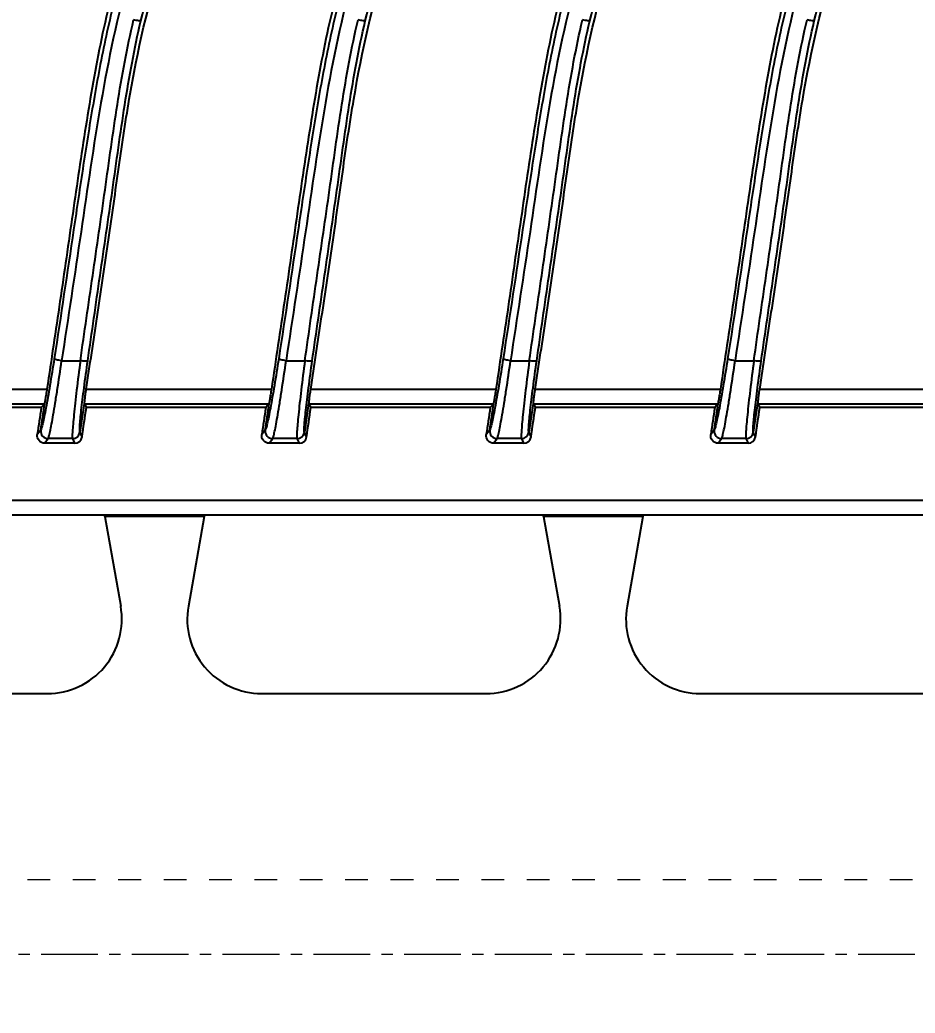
# Model space of a CAD drawing. Header units: millimetres. Extents: x -946 to 3963, y -10008 to 1396.
# Drawn here: x 1822.5 to 1882.6, y -3191.5 to -3124.8 of the extents above; entities that cross this region are included whole.
import ezdxf

# ---------------------------------------------------------------- set-up
doc = ezdxf.new("R2010")
doc.units = ezdxf.units.MM
doc.header["$LTSCALE"] = 16.335
doc.header["$PDMODE"] = 3
doc.header["$PDSIZE"] = 0.3125
doc.linetypes.add('CENTER', pattern=[0.6, 0.375, -0.075, 0.075, -0.075])
doc.linetypes.add('HIDDEN', pattern=[0.2, 0.1, -0.1])
doc.layers.get('0').update_dxf_attribs({"linetype": 'CONTINUOUS'})
doc.layers.get('Defpoints').update_dxf_attribs({"linetype": 'CONTINUOUS'})
doc.layers.add('cool', color=153, linetype='HIDDEN', lineweight=9)
doc.layers.add('DEFAULT_2', color=8, linetype='HIDDEN')
doc.layers.add('DIM', color=3, linetype='CONTINUOUS')
doc.styles.get("Standard").update_dxf_attribs({"font": 'txt', "width": 0.8})
doc.dimstyles.new('11', dxfattribs={"dimtxt": 10, "dimasz": 10, "dimexe": 0, "dimexo": 0, "dimgap": 0, "dimtad": 0, "dimzin": 0, "dimdsep": 46, "dimtxsty": 'Standard', "dimcen": 0, "dimclrd": 4, "dimclre": 4, "dimclrt": 6, "dimazin": 0, "dimtfac": 1, "dimtofl": 0, "dimtmove": 0, "dimatfit": 3, "dimfxl": 0, "dimtolj": 1, "dimtzin": 0, "dimarcsym": 0})

# ---------------------------------------------------------------- blocks, each defined once
blk = doc.blocks.new('02')
at = {"layer": 'cool', "ltscale": 0.932966}
blk.add_line((1262.524, -963.857), (1863.864, -963.857), dxfattribs=at)
at = {"layer": 'cool', "color": 1, "linetype": 'CENTER', "ltscale": 0.621977}
blk.add_line((1248.194, -968.857), (1878.194, -968.857), dxfattribs=at)
blk = doc.blocks.new('*D208')
at = {"layer": 'Defpoints', "color": 0}
for p in [(1773.182, -3072.537), (2033.36, -3187.537), (2099.573, -3187.537)]:
    blk.add_point(p, dxfattribs=at)
at = {"layer": 'DIM', "color": 4, "lineweight": -2}
blk.add_line((2033.36, -3187.537), (2099.573, -3187.537), dxfattribs=at)
at = {"layer": 'DIM', "color": 6, "insert": (2109.173, -3187.537), "char_height": 6, "attachment_point": 5}
blk.add_mtext('\\A1;115.00', dxfattribs=at)
blk = doc.blocks.new('*D209')
at = {"layer": 'Defpoints', "color": 0}
for p in [(1773.182, -3072.537), (2039.182, -3232.537), (2099.573, -3232.537)]:
    blk.add_point(p, dxfattribs=at)
at = {"layer": 'DIM', "color": 4, "lineweight": -2}
blk.add_line((2039.182, -3232.537), (2099.573, -3232.537), dxfattribs=at)
at = {"layer": 'DIM', "color": 6, "insert": (2109.573, -3232.537), "char_height": 6, "attachment_point": 5}
blk.add_mtext('\\A1;160.00', dxfattribs=at)
blk = doc.blocks.new('*D211')
at = {"layer": 'Defpoints', "color": 0}
for p in [(1773.182, -3072.537), (2028.182, -3229.891), (2028.182, -3271.376)]:
    blk.add_point(p, dxfattribs=at)
at = {"layer": 'DIM', "color": 4, "lineweight": -2}
blk.add_line((2028.182, -3229.891), (2028.182, -3271.376), dxfattribs=at)
at = {"layer": 'DIM', "color": 6, "insert": (2028.182, -3282.576), "char_height": 6, "attachment_point": 5, "rotation": 90}
blk.add_mtext('\\A1;255.00', dxfattribs=at)

msp = doc.modelspace()

# ---------------------------------------------------------------- linework, layer by layer
at = {"color": 7, "linetype": 'Continuous'}
for p, q in [((1825.318, -3147.682), (1826.578, -3147.682)), ((1840.393, -3147.682), (1841.653, -3147.682)), ((1855.468, -3147.682), (1856.728, -3147.682)), ((1870.543, -3147.682), (1871.803, -3147.682)), ((1811.899, -3149.594), (1824.332, -3149.594)), ((1826.974, -3149.594), (1839.407, -3149.594)), ((1842.049, -3149.594), (1854.482, -3149.594)), ((1857.124, -3149.594), (1869.557, -3149.594)), ((1872.199, -3149.594), (1884.632, -3149.594)), ((1824.148, -3150.598), (1811.784, -3150.598)), ((1824.189, -3150.548), (1823.955, -3150.832)), ((1826.832, -3150.547), (1826.545, -3152.485)), ((1826.832, -3150.547), (1826.982, -3150.832)), ((1839.223, -3150.598), (1826.859, -3150.598)), ((1839.264, -3150.548), (1839.03, -3150.832)), ((1841.907, -3150.547), (1841.62, -3152.485)), ((1841.907, -3150.547), (1842.057, -3150.832)), ((1854.298, -3150.598), (1841.934, -3150.598)), ((1854.339, -3150.548), (1854.105, -3150.832)), ((1856.982, -3150.547), (1856.695, -3152.485)), ((1856.982, -3150.547), (1857.132, -3150.832)), ((1869.373, -3150.598), (1857.009, -3150.598)), ((1869.414, -3150.548), (1869.18, -3150.832)), ((1872.057, -3150.547), (1871.77, -3152.485)), ((1872.057, -3150.547), (1872.207, -3150.832)), ((1884.448, -3150.598), (1872.084, -3150.598)), ((1823.955, -3150.832), (1811.907, -3150.832)), ((1839.03, -3150.832), (1826.982, -3150.832)), ((1854.105, -3150.832), (1842.057, -3150.832)), ((1869.18, -3150.832), (1857.132, -3150.832)), ((1884.255, -3150.832), (1872.207, -3150.832)), ((1823.922, -3152.338), (1823.685, -3152.643)), ((1826.691, -3152.79), (1826.545, -3152.485)), ((1838.997, -3152.338), (1838.76, -3152.643)), ((1841.766, -3152.79), (1841.62, -3152.485)), ((1854.072, -3152.338), (1853.835, -3152.643)), ((1856.841, -3152.79), (1856.695, -3152.485)), ((1869.147, -3152.338), (1868.91, -3152.643)), ((1871.916, -3152.79), (1871.77, -3152.485)), ((1824.181, -3153.219), (1824.418, -3152.914)), ((1826.195, -3153.219), (1824.181, -3153.219)), ((1826.049, -3152.914), (1824.418, -3152.914)), ((1826.049, -3152.914), (1826.195, -3153.219)), ((1839.256, -3153.219), (1839.493, -3152.914)), ((1841.27, -3153.219), (1839.256, -3153.219)), ((1841.124, -3152.914), (1839.493, -3152.914)), ((1841.124, -3152.914), (1841.27, -3153.219)), ((1854.331, -3153.219), (1854.568, -3152.914)), ((1856.345, -3153.219), (1854.331, -3153.219)), ((1856.199, -3152.914), (1854.568, -3152.914)), ((1856.199, -3152.914), (1856.345, -3153.219)), ((1869.406, -3153.219), (1869.643, -3152.914)), ((1871.42, -3153.219), (1869.406, -3153.219)), ((1871.274, -3152.914), (1869.643, -3152.914)), ((1871.274, -3152.914), (1871.42, -3153.219)), ((1742.833, -3157.043), (1919.713, -3157.043)), ((1919.688, -3158.047), (1742.858, -3158.047)), ((1834.897, -3158.134), (1828.225, -3158.134)), ((1828.225, -3158.134), (1829.289, -3164.171)), ((1834.897, -3158.134), (1833.832, -3164.171)), ((1864.357, -3158.134), (1857.685, -3158.134)), ((1857.685, -3158.134), (1858.75, -3164.171)), ((1864.357, -3158.134), (1863.293, -3164.171)), ((1808.296, -3170.039), (1824.365, -3170.039)), ((1838.756, -3170.039), (1853.826, -3170.039)), ((1868.217, -3170.039), (1884.673, -3170.039))]:
    msp.add_line(p, q, dxfattribs=at)
for centre, radius, start, end in [((1824.42, -3152.41), 0.503, 171.88432, 269.86133), ((1826.047, -3152.409), 0.503, 270.07026, 351.4021), ((1839.495, -3152.41), 0.503, 171.88432, 269.86133), ((1841.122, -3152.409), 0.503, 270.07026, 351.4021), ((1854.57, -3152.41), 0.503, 171.88432, 269.86133), ((1856.197, -3152.409), 0.503, 270.07026, 351.4021), ((1869.645, -3152.41), 0.503, 171.88432, 269.86133), ((1871.272, -3152.409), 0.503, 270.07026, 351.4021), ((1826.195, -3152.717), 0.502, 269.9939, 351.60618), ((1841.27, -3152.717), 0.502, 269.9939, 351.60618), ((1856.345, -3152.717), 0.502, 269.9939, 351.60618), ((1871.42, -3152.717), 0.502, 269.9939, 351.60618), ((1824.365, -3165.039), 5, 270, 10), ((1838.756, -3165.039), 5, 170, 270), ((1853.826, -3165.039), 5, 270, 10), ((1868.217, -3165.039), 5, 170, 270)]:
    msp.add_arc(centre, radius, start, end, dxfattribs=at)
for centre, major_axis, ratio, start_param, end_param in [((3471.186, -3396.615), (1649.642, 229.679), 0.999338, 2.854956, 2.856055), ((-3385.049, -2375.055), (-4145.301, 3254.93), 0.999193, -2.623723, -2.623347), ((3486.261, -3396.615), (1649.642, 229.679), 0.999338, 2.854956, 2.856055), ((-3369.974, -2375.055), (-4145.301, 3254.93), 0.999193, -2.623723, -2.623347), ((3501.336, -3396.615), (1649.642, 229.679), 0.999338, 2.854956, 2.856055), ((-3354.899, -2375.055), (-4145.301, 3254.93), 0.999193, -2.623723, -2.623347), ((3516.411, -3396.615), (1649.642, 229.679), 0.999338, 2.854956, 2.856055), ((-3339.824, -2375.055), (-4145.301, 3254.93), 0.999193, -2.623723, -2.623347)]:
    msp.add_ellipse(centre, major_axis=major_axis, ratio=ratio, start_param=start_param, end_param=end_param, dxfattribs=at)
for points, knots in [([(1830.063, -3057.537), (1830.063, -3061.508), (1829.828, -3067.468), (1829.046, -3075.373), (1828.358, -3080.291), (1827.698, -3084.207), (1827.149, -3087.135), (1826.532, -3090.05), (1825.846, -3092.949), (1825.23, -3095.354), (1824.746, -3097.28), (1824.379, -3098.724), (1823.977, -3100.159), (1823.353, -3102.045), (1822.381, -3104.336), (1820.933, -3106.944), (1818.862, -3110.331), (1816.903, -3113.796), (1815.342, -3117.452), (1814.051, -3121.211), (1812.849, -3126.037), (1811.849, -3131.911), (1810.985, -3137.805), (1810.142, -3143.703), (1809.55, -3147.63), (1809.257, -3149.594)], [0, 0, 0, 0, 0.124973, 0.187471, 0.24997, 0.28122, 0.312471, 0.343723, 0.374972, 0.40622, 0.421852, 0.437485, 0.453109, 0.468735, 0.500006, 0.531254, 0.562515, 0.625002, 0.656254, 0.687514, 0.750001, 0.812499, 0.874999, 0.9375, 1, 1, 1, 1]), ([(1845.138, -3057.537), (1845.138, -3061.508), (1844.903, -3067.468), (1844.121, -3075.373), (1843.433, -3080.291), (1842.773, -3084.207), (1842.224, -3087.135), (1841.607, -3090.05), (1840.921, -3092.949), (1840.305, -3095.354), (1839.821, -3097.28), (1839.454, -3098.724), (1839.052, -3100.159), (1838.428, -3102.045), (1837.456, -3104.336), (1836.008, -3106.944), (1833.937, -3110.331), (1831.978, -3113.796), (1830.417, -3117.452), (1829.126, -3121.211), (1827.924, -3126.037), (1826.924, -3131.911), (1826.06, -3137.805), (1825.217, -3143.703), (1824.625, -3147.63), (1824.332, -3149.594)], [0, 0, 0, 0, 0.124973, 0.187471, 0.24997, 0.28122, 0.312471, 0.343723, 0.374972, 0.40622, 0.421852, 0.437485, 0.453109, 0.468735, 0.500006, 0.531254, 0.562515, 0.625002, 0.656254, 0.687514, 0.750001, 0.812499, 0.874999, 0.9375, 1, 1, 1, 1]), ([(1860.213, -3057.537), (1860.213, -3061.508), (1859.978, -3067.468), (1859.196, -3075.373), (1858.508, -3080.291), (1857.848, -3084.207), (1857.299, -3087.135), (1856.682, -3090.05), (1855.996, -3092.949), (1855.38, -3095.354), (1854.896, -3097.28), (1854.529, -3098.724), (1854.127, -3100.159), (1853.503, -3102.045), (1852.531, -3104.336), (1851.083, -3106.944), (1849.012, -3110.331), (1847.053, -3113.796), (1845.492, -3117.452), (1844.201, -3121.211), (1842.999, -3126.037), (1841.999, -3131.911), (1841.135, -3137.805), (1840.292, -3143.703), (1839.7, -3147.63), (1839.407, -3149.594)], [0, 0, 0, 0, 0.124973, 0.187471, 0.24997, 0.28122, 0.312471, 0.343723, 0.374972, 0.40622, 0.421852, 0.437485, 0.453109, 0.468735, 0.500006, 0.531254, 0.562515, 0.625002, 0.656254, 0.687514, 0.750001, 0.812499, 0.874999, 0.9375, 1, 1, 1, 1]), ([(1875.288, -3057.537), (1875.288, -3061.508), (1875.053, -3067.468), (1874.271, -3075.373), (1873.583, -3080.291), (1872.923, -3084.207), (1872.374, -3087.135), (1871.757, -3090.05), (1871.071, -3092.949), (1870.455, -3095.354), (1869.971, -3097.28), (1869.604, -3098.724), (1869.202, -3100.159), (1868.578, -3102.045), (1867.606, -3104.336), (1866.158, -3106.944), (1864.087, -3110.331), (1862.128, -3113.796), (1860.567, -3117.452), (1859.276, -3121.211), (1858.074, -3126.037), (1857.074, -3131.911), (1856.21, -3137.805), (1855.367, -3143.703), (1854.775, -3147.63), (1854.482, -3149.594)], [0, 0, 0, 0, 0.124973, 0.187471, 0.24997, 0.28122, 0.312471, 0.343723, 0.374972, 0.40622, 0.421852, 0.437485, 0.453109, 0.468735, 0.500006, 0.531254, 0.562515, 0.625002, 0.656254, 0.687514, 0.750001, 0.812499, 0.874999, 0.9375, 1, 1, 1, 1]), ([(1890.363, -3057.537), (1890.363, -3061.508), (1890.128, -3067.468), (1889.346, -3075.373), (1888.658, -3080.291), (1887.998, -3084.207), (1887.449, -3087.135), (1886.832, -3090.05), (1886.146, -3092.949), (1885.53, -3095.354), (1885.046, -3097.28), (1884.679, -3098.724), (1884.277, -3100.159), (1883.653, -3102.045), (1882.681, -3104.336), (1881.233, -3106.944), (1879.162, -3110.331), (1877.203, -3113.796), (1875.642, -3117.452), (1874.351, -3121.211), (1873.149, -3126.037), (1872.149, -3131.911), (1871.285, -3137.805), (1870.442, -3143.703), (1869.85, -3147.63), (1869.557, -3149.594)], [0, 0, 0, 0, 0.124973, 0.187471, 0.24997, 0.28122, 0.312471, 0.343723, 0.374972, 0.40622, 0.421852, 0.437485, 0.453109, 0.468735, 0.500006, 0.531254, 0.562515, 0.625002, 0.656254, 0.687514, 0.750001, 0.812499, 0.874999, 0.9375, 1, 1, 1, 1]), ([(1815.077, -3124.782), (1815.632, -3122.45), (1816.678, -3118.984), (1818.587, -3114.54), (1820.363, -3111.319), (1821.99, -3108.701), (1823.232, -3106.567), (1824.086, -3104.939), (1824.81, -3103.262), (1825.586, -3100.965), (1826.049, -3099.208), (1826.365, -3098.038)], [0, 0, 0, 0, 0.246555, 0.370802, 0.496885, 0.62433, 0.687816, 0.750789, 0.813221, 0.875433, 1, 1, 1, 1]), ([(1826.974, -3149.594), (1827.215, -3147.971), (1827.708, -3144.726), (1828.444, -3139.857), (1829.112, -3134.979), (1830.064, -3128.486), (1831.474, -3122.04), (1833.873, -3115.912), (1835.402, -3112.995), (1836.241, -3111.584)], [0, 0, 0, 0, 0.124971, 0.249941, 0.374913, 0.499883, 0.749829, 0.874927, 1, 1, 1, 1]), ([(1830.64, -3124.851), (1831.196, -3122.517), (1832.245, -3119.052), (1834.165, -3114.611), (1835.349, -3112.481), (1835.973, -3111.425)], [0, 0, 0, 0, 0.496471, 0.746181, 1, 1, 1, 1]), ([(1842.049, -3149.594), (1842.29, -3147.971), (1842.783, -3144.726), (1843.519, -3139.857), (1844.187, -3134.979), (1845.139, -3128.486), (1846.549, -3122.04), (1848.948, -3115.912), (1850.477, -3112.995), (1851.316, -3111.584)], [0, 0, 0, 0, 0.124971, 0.249941, 0.374913, 0.499883, 0.749829, 0.874927, 1, 1, 1, 1]), ([(1845.715, -3124.851), (1846.271, -3122.517), (1847.32, -3119.052), (1849.24, -3114.611), (1850.424, -3112.481), (1851.048, -3111.425)], [0, 0, 0, 0, 0.496471, 0.746181, 1, 1, 1, 1]), ([(1857.124, -3149.594), (1857.365, -3147.971), (1857.858, -3144.726), (1858.594, -3139.857), (1859.262, -3134.979), (1860.214, -3128.486), (1861.624, -3122.04), (1864.023, -3115.912), (1865.552, -3112.995), (1866.391, -3111.584)], [0, 0, 0, 0, 0.124971, 0.249941, 0.374913, 0.499883, 0.749829, 0.874927, 1, 1, 1, 1]), ([(1860.79, -3124.851), (1861.346, -3122.517), (1862.395, -3119.052), (1864.315, -3114.611), (1865.499, -3112.481), (1866.123, -3111.425)], [0, 0, 0, 0, 0.496471, 0.746181, 1, 1, 1, 1]), ([(1872.199, -3149.594), (1872.44, -3147.971), (1872.933, -3144.726), (1873.669, -3139.857), (1874.337, -3134.979), (1875.289, -3128.486), (1876.699, -3122.04), (1879.098, -3115.912), (1880.627, -3112.995), (1881.466, -3111.584)], [0, 0, 0, 0, 0.124971, 0.249941, 0.374913, 0.499883, 0.749829, 0.874927, 1, 1, 1, 1]), ([(1875.865, -3124.851), (1876.421, -3122.517), (1877.47, -3119.052), (1879.39, -3114.611), (1880.574, -3112.481), (1881.198, -3111.425)], [0, 0, 0, 0, 0.496471, 0.746181, 1, 1, 1, 1]), ([(1832.655, -3113.32), (1831.278, -3115.941), (1829.683, -3120.126), (1828.266, -3125.863), (1827.453, -3130.202), (1826.773, -3134.545), (1825.911, -3140.326), (1825.266, -3144.658), (1824.821, -3147.542)], [0, 0, 0, 0, 0.251921, 0.377726, 0.502732, 0.627362, 0.751741, 1, 1, 1, 1]), ([(1847.73, -3113.32), (1846.353, -3115.941), (1844.758, -3120.126), (1843.341, -3125.863), (1842.528, -3130.202), (1841.848, -3134.545), (1840.986, -3140.326), (1840.341, -3144.658), (1839.896, -3147.542)], [0, 0, 0, 0, 0.251921, 0.377726, 0.502732, 0.627362, 0.751741, 1, 1, 1, 1]), ([(1862.805, -3113.32), (1861.428, -3115.941), (1859.833, -3120.126), (1858.416, -3125.863), (1857.603, -3130.202), (1856.923, -3134.545), (1856.061, -3140.326), (1855.416, -3144.658), (1854.971, -3147.542)], [0, 0, 0, 0, 0.251921, 0.377726, 0.502732, 0.627362, 0.751741, 1, 1, 1, 1]), ([(1877.88, -3113.32), (1876.503, -3115.941), (1874.908, -3120.126), (1873.491, -3125.863), (1872.678, -3130.202), (1871.998, -3134.545), (1871.136, -3140.326), (1870.491, -3144.658), (1870.046, -3147.542)], [0, 0, 0, 0, 0.251921, 0.377726, 0.502732, 0.627362, 0.751741, 1, 1, 1, 1]), ([(1833.117, -3113.603), (1831.743, -3116.191), (1829.631, -3121.711), (1827.873, -3130.329), (1826.641, -3139.016), (1825.752, -3144.794), (1825.318, -3147.682)], [0, 0, 0, 0, 0.250364, 0.500562, 0.750468, 1, 1, 1, 1]), ([(1848.192, -3113.603), (1846.818, -3116.191), (1844.706, -3121.711), (1842.948, -3130.329), (1841.716, -3139.016), (1840.827, -3144.794), (1840.393, -3147.682)], [0, 0, 0, 0, 0.250364, 0.500562, 0.750468, 1, 1, 1, 1]), ([(1863.267, -3113.603), (1861.893, -3116.191), (1859.781, -3121.711), (1858.023, -3130.329), (1856.791, -3139.016), (1855.902, -3144.794), (1855.468, -3147.682)], [0, 0, 0, 0, 0.250364, 0.500562, 0.750468, 1, 1, 1, 1]), ([(1878.342, -3113.603), (1876.968, -3116.191), (1874.856, -3121.711), (1873.098, -3130.329), (1871.866, -3139.016), (1870.977, -3144.794), (1870.543, -3147.682)], [0, 0, 0, 0, 0.250364, 0.500562, 0.750468, 1, 1, 1, 1]), ([(1826.578, -3147.682), (1826.852, -3145.769), (1827.405, -3141.943), (1828.248, -3136.203), (1829.024, -3130.461), (1829.706, -3126.655), (1830.152, -3124.782)], [0, 0, 0, 0, 0.250024, 0.500302, 0.750758, 1, 1, 1, 1]), ([(1827.074, -3147.69), (1827.349, -3145.779), (1827.902, -3141.956), (1828.744, -3136.223), (1829.519, -3130.499), (1830.197, -3126.711), (1830.64, -3124.851)], [0, 0, 0, 0, 0.250489, 0.501295, 0.751825, 1, 1, 1, 1]), ([(1830.64, -3124.851), (1830.637, -3124.855), (1830.62, -3124.857), (1830.571, -3124.859), (1830.468, -3124.846), (1830.322, -3124.82), (1830.21, -3124.796), (1830.152, -3124.782)], [0, 0, 0, 0, 0.02951, 0.091041, 0.310739, 0.639065, 1, 1, 1, 1]), ([(1841.653, -3147.682), (1841.927, -3145.769), (1842.48, -3141.943), (1843.323, -3136.203), (1844.099, -3130.461), (1844.781, -3126.655), (1845.227, -3124.782)], [0, 0, 0, 0, 0.250024, 0.500302, 0.750758, 1, 1, 1, 1]), ([(1842.149, -3147.69), (1842.424, -3145.779), (1842.977, -3141.956), (1843.819, -3136.223), (1844.594, -3130.499), (1845.272, -3126.711), (1845.715, -3124.851)], [0, 0, 0, 0, 0.250489, 0.501295, 0.751825, 1, 1, 1, 1]), ([(1845.715, -3124.851), (1845.712, -3124.855), (1845.695, -3124.857), (1845.646, -3124.859), (1845.543, -3124.846), (1845.397, -3124.82), (1845.285, -3124.796), (1845.227, -3124.782)], [0, 0, 0, 0, 0.02951, 0.091041, 0.310739, 0.639065, 1, 1, 1, 1]), ([(1856.728, -3147.682), (1857.002, -3145.769), (1857.555, -3141.943), (1858.398, -3136.203), (1859.174, -3130.461), (1859.856, -3126.655), (1860.302, -3124.782)], [0, 0, 0, 0, 0.250024, 0.500302, 0.750758, 1, 1, 1, 1]), ([(1857.224, -3147.69), (1857.499, -3145.779), (1858.052, -3141.956), (1858.894, -3136.223), (1859.669, -3130.499), (1860.347, -3126.711), (1860.79, -3124.851)], [0, 0, 0, 0, 0.250489, 0.501295, 0.751825, 1, 1, 1, 1]), ([(1860.79, -3124.851), (1860.787, -3124.855), (1860.77, -3124.857), (1860.721, -3124.859), (1860.618, -3124.846), (1860.472, -3124.82), (1860.36, -3124.796), (1860.302, -3124.782)], [0, 0, 0, 0, 0.02951, 0.091041, 0.310739, 0.639065, 1, 1, 1, 1]), ([(1871.803, -3147.682), (1872.077, -3145.769), (1872.63, -3141.943), (1873.473, -3136.203), (1874.249, -3130.461), (1874.931, -3126.655), (1875.377, -3124.782)], [0, 0, 0, 0, 0.250024, 0.500302, 0.750758, 1, 1, 1, 1]), ([(1872.299, -3147.69), (1872.574, -3145.779), (1873.127, -3141.956), (1873.969, -3136.223), (1874.744, -3130.499), (1875.422, -3126.711), (1875.865, -3124.851)], [0, 0, 0, 0, 0.250489, 0.501295, 0.751825, 1, 1, 1, 1]), ([(1875.865, -3124.851), (1875.862, -3124.855), (1875.845, -3124.857), (1875.796, -3124.859), (1875.693, -3124.846), (1875.547, -3124.82), (1875.435, -3124.796), (1875.377, -3124.782)], [0, 0, 0, 0, 0.02951, 0.091041, 0.310739, 0.639065, 1, 1, 1, 1]), ([(1824.821, -3147.542), (1824.728, -3148.144), (1824.589, -3149.015), (1824.399, -3150.12), (1824.273, -3150.82), (1824.16, -3151.401), (1824.068, -3151.85), (1823.99, -3152.144), (1823.951, -3152.296), (1823.922, -3152.338)], [0, 0, 0, 0, 0.374381, 0.54161, 0.688726, 0.811394, 0.905798, 0.968982, 1, 1, 1, 1]), ([(1824.418, -3152.914), (1824.43, -3152.898), (1824.448, -3152.847), (1824.477, -3152.75), (1824.512, -3152.608), (1824.572, -3152.337), (1824.656, -3151.898), (1824.769, -3151.262), (1824.896, -3150.497), (1825.085, -3149.289), (1825.225, -3148.339), (1825.318, -3147.682)], [0, 0, 0, 0, 0.010913, 0.030167, 0.057638, 0.093108, 0.187055, 0.310003, 0.457813, 0.624943, 1, 1, 1, 1]), ([(1825.318, -3147.682), (1825.256, -3147.672), (1825.139, -3147.651), (1824.987, -3147.617), (1824.883, -3147.584), (1824.836, -3147.56), (1824.822, -3147.547), (1824.821, -3147.542)], [0, 0, 0, 0, 0.355667, 0.682096, 0.903263, 0.966961, 1, 1, 1, 1]), ([(1826.578, -3147.682), (1826.491, -3148.338), (1826.371, -3149.288), (1826.231, -3150.497), (1826.149, -3151.263), (1826.088, -3151.899), (1826.053, -3152.338), (1826.039, -3152.609), (1826.034, -3152.75), (1826.038, -3152.846), (1826.042, -3152.898), (1826.049, -3152.914)], [0, 0, 0, 0, 0.377437, 0.545452, 0.693739, 0.816497, 0.909666, 0.944566, 0.97137, 0.989876, 1, 1, 1, 1]), ([(1826.545, -3152.485), (1826.539, -3152.468), (1826.534, -3152.42), (1826.53, -3152.273), (1826.547, -3151.992), (1826.585, -3151.546), (1826.646, -3150.964), (1826.729, -3150.263), (1826.869, -3149.158), (1826.989, -3148.29), (1827.075, -3147.69)], [0, 0, 0, 0, 0.010918, 0.029706, 0.091664, 0.18536, 0.307904, 0.455417, 0.62344, 1, 1, 1, 1]), ([(1827.075, -3147.69), (1827.068, -3147.704), (1827.003, -3147.71), (1826.906, -3147.715), (1826.749, -3147.703), (1826.637, -3147.69), (1826.578, -3147.682)], [0, 0, 0, 0, 0.091045, 0.315017, 0.643554, 1, 1, 1, 1]), ([(1839.896, -3147.542), (1839.803, -3148.144), (1839.664, -3149.015), (1839.474, -3150.12), (1839.348, -3150.82), (1839.235, -3151.401), (1839.143, -3151.85), (1839.065, -3152.144), (1839.026, -3152.296), (1838.997, -3152.338)], [0, 0, 0, 0, 0.374381, 0.54161, 0.688726, 0.811394, 0.905798, 0.968982, 1, 1, 1, 1]), ([(1839.493, -3152.914), (1839.505, -3152.898), (1839.523, -3152.847), (1839.552, -3152.75), (1839.587, -3152.608), (1839.647, -3152.337), (1839.731, -3151.898), (1839.844, -3151.262), (1839.971, -3150.497), (1840.16, -3149.289), (1840.3, -3148.339), (1840.393, -3147.682)], [0, 0, 0, 0, 0.010913, 0.030167, 0.057638, 0.093108, 0.187055, 0.310003, 0.457813, 0.624943, 1, 1, 1, 1]), ([(1840.393, -3147.682), (1840.331, -3147.672), (1840.214, -3147.651), (1840.062, -3147.617), (1839.958, -3147.584), (1839.911, -3147.56), (1839.897, -3147.547), (1839.896, -3147.542)], [0, 0, 0, 0, 0.355667, 0.682096, 0.903263, 0.966961, 1, 1, 1, 1]), ([(1841.653, -3147.682), (1841.566, -3148.338), (1841.446, -3149.288), (1841.306, -3150.497), (1841.224, -3151.263), (1841.163, -3151.899), (1841.128, -3152.338), (1841.114, -3152.609), (1841.109, -3152.75), (1841.113, -3152.846), (1841.117, -3152.898), (1841.124, -3152.914)], [0, 0, 0, 0, 0.377437, 0.545452, 0.693739, 0.816497, 0.909666, 0.944566, 0.97137, 0.989876, 1, 1, 1, 1]), ([(1841.62, -3152.485), (1841.614, -3152.468), (1841.609, -3152.42), (1841.605, -3152.273), (1841.622, -3151.992), (1841.66, -3151.546), (1841.721, -3150.964), (1841.804, -3150.263), (1841.944, -3149.158), (1842.064, -3148.29), (1842.15, -3147.69)], [0, 0, 0, 0, 0.010918, 0.029706, 0.091664, 0.18536, 0.307904, 0.455417, 0.62344, 1, 1, 1, 1]), ([(1842.15, -3147.69), (1842.143, -3147.704), (1842.078, -3147.71), (1841.981, -3147.715), (1841.824, -3147.703), (1841.712, -3147.69), (1841.653, -3147.682)], [0, 0, 0, 0, 0.091045, 0.315017, 0.643554, 1, 1, 1, 1]), ([(1854.971, -3147.542), (1854.878, -3148.144), (1854.739, -3149.015), (1854.549, -3150.12), (1854.423, -3150.82), (1854.31, -3151.401), (1854.218, -3151.85), (1854.14, -3152.144), (1854.101, -3152.296), (1854.072, -3152.338)], [0, 0, 0, 0, 0.374381, 0.54161, 0.688726, 0.811394, 0.905798, 0.968982, 1, 1, 1, 1]), ([(1854.568, -3152.914), (1854.58, -3152.898), (1854.598, -3152.847), (1854.627, -3152.75), (1854.662, -3152.608), (1854.722, -3152.337), (1854.806, -3151.898), (1854.919, -3151.262), (1855.046, -3150.497), (1855.235, -3149.289), (1855.375, -3148.339), (1855.468, -3147.682)], [0, 0, 0, 0, 0.010913, 0.030167, 0.057638, 0.093108, 0.187055, 0.310003, 0.457813, 0.624943, 1, 1, 1, 1]), ([(1855.468, -3147.682), (1855.406, -3147.672), (1855.289, -3147.651), (1855.137, -3147.617), (1855.033, -3147.584), (1854.986, -3147.56), (1854.972, -3147.547), (1854.971, -3147.542)], [0, 0, 0, 0, 0.355667, 0.682096, 0.903263, 0.966961, 1, 1, 1, 1]), ([(1856.728, -3147.682), (1856.641, -3148.338), (1856.521, -3149.288), (1856.381, -3150.497), (1856.299, -3151.263), (1856.238, -3151.899), (1856.203, -3152.338), (1856.189, -3152.609), (1856.184, -3152.75), (1856.188, -3152.846), (1856.192, -3152.898), (1856.199, -3152.914)], [0, 0, 0, 0, 0.377437, 0.545452, 0.693739, 0.816497, 0.909666, 0.944566, 0.97137, 0.989876, 1, 1, 1, 1]), ([(1856.695, -3152.485), (1856.689, -3152.468), (1856.684, -3152.42), (1856.68, -3152.273), (1856.697, -3151.992), (1856.735, -3151.546), (1856.796, -3150.964), (1856.879, -3150.263), (1857.019, -3149.158), (1857.139, -3148.29), (1857.225, -3147.69)], [0, 0, 0, 0, 0.010918, 0.029706, 0.091664, 0.18536, 0.307904, 0.455417, 0.62344, 1, 1, 1, 1]), ([(1857.225, -3147.69), (1857.218, -3147.704), (1857.153, -3147.71), (1857.056, -3147.715), (1856.899, -3147.703), (1856.787, -3147.69), (1856.728, -3147.682)], [0, 0, 0, 0, 0.091045, 0.315017, 0.643554, 1, 1, 1, 1]), ([(1870.046, -3147.542), (1869.953, -3148.144), (1869.814, -3149.015), (1869.624, -3150.12), (1869.498, -3150.82), (1869.385, -3151.401), (1869.293, -3151.85), (1869.215, -3152.144), (1869.176, -3152.296), (1869.147, -3152.338)], [0, 0, 0, 0, 0.374381, 0.54161, 0.688726, 0.811394, 0.905798, 0.968982, 1, 1, 1, 1]), ([(1869.643, -3152.914), (1869.655, -3152.898), (1869.673, -3152.847), (1869.702, -3152.75), (1869.737, -3152.608), (1869.797, -3152.337), (1869.881, -3151.898), (1869.994, -3151.262), (1870.121, -3150.497), (1870.31, -3149.289), (1870.45, -3148.339), (1870.543, -3147.682)], [0, 0, 0, 0, 0.010913, 0.030167, 0.057638, 0.093108, 0.187055, 0.310003, 0.457813, 0.624943, 1, 1, 1, 1]), ([(1870.543, -3147.682), (1870.481, -3147.672), (1870.364, -3147.651), (1870.212, -3147.617), (1870.108, -3147.584), (1870.061, -3147.56), (1870.047, -3147.547), (1870.046, -3147.542)], [0, 0, 0, 0, 0.355667, 0.682096, 0.903263, 0.966961, 1, 1, 1, 1]), ([(1871.803, -3147.682), (1871.716, -3148.338), (1871.596, -3149.288), (1871.456, -3150.497), (1871.374, -3151.263), (1871.313, -3151.899), (1871.278, -3152.338), (1871.264, -3152.609), (1871.259, -3152.75), (1871.263, -3152.846), (1871.267, -3152.898), (1871.274, -3152.914)], [0, 0, 0, 0, 0.377437, 0.545452, 0.693739, 0.816497, 0.909666, 0.944566, 0.97137, 0.989876, 1, 1, 1, 1]), ([(1871.77, -3152.485), (1871.764, -3152.468), (1871.759, -3152.42), (1871.755, -3152.273), (1871.772, -3151.992), (1871.81, -3151.546), (1871.871, -3150.964), (1871.954, -3150.263), (1872.094, -3149.158), (1872.214, -3148.29), (1872.3, -3147.69)], [0, 0, 0, 0, 0.010918, 0.029706, 0.091664, 0.18536, 0.307904, 0.455417, 0.62344, 1, 1, 1, 1]), ([(1872.3, -3147.69), (1872.293, -3147.704), (1872.228, -3147.71), (1872.131, -3147.715), (1871.974, -3147.703), (1871.862, -3147.69), (1871.803, -3147.682)], [0, 0, 0, 0, 0.091045, 0.315017, 0.643554, 1, 1, 1, 1]), ([(1824.332, -3149.594), (1824.313, -3149.718), (1824.277, -3149.948), (1824.231, -3150.22), (1824.197, -3150.4), (1824.178, -3150.496), (1824.161, -3150.557), (1824.154, -3150.59), (1824.148, -3150.598)], [0, 0, 0, 0, 0.367329, 0.684837, 0.809826, 0.906071, 0.970228, 1, 1, 1, 1]), ([(1826.859, -3150.598), (1826.854, -3150.589), (1826.858, -3150.557), (1826.859, -3150.495), (1826.869, -3150.4), (1826.888, -3150.219), (1826.923, -3149.947), (1826.956, -3149.717), (1826.974, -3149.594)], [0, 0, 0, 0, 0.028088, 0.090924, 0.186454, 0.311408, 0.630346, 1, 1, 1, 1]), ([(1839.407, -3149.594), (1839.388, -3149.718), (1839.352, -3149.948), (1839.306, -3150.22), (1839.272, -3150.4), (1839.253, -3150.496), (1839.236, -3150.557), (1839.229, -3150.59), (1839.223, -3150.598)], [0, 0, 0, 0, 0.367329, 0.684837, 0.809826, 0.906071, 0.970228, 1, 1, 1, 1]), ([(1841.934, -3150.598), (1841.929, -3150.589), (1841.933, -3150.557), (1841.934, -3150.495), (1841.944, -3150.4), (1841.963, -3150.219), (1841.998, -3149.947), (1842.031, -3149.717), (1842.049, -3149.594)], [0, 0, 0, 0, 0.028088, 0.090924, 0.186454, 0.311408, 0.630346, 1, 1, 1, 1]), ([(1854.482, -3149.594), (1854.463, -3149.718), (1854.427, -3149.948), (1854.381, -3150.22), (1854.347, -3150.4), (1854.328, -3150.496), (1854.311, -3150.557), (1854.304, -3150.59), (1854.298, -3150.598)], [0, 0, 0, 0, 0.367329, 0.684837, 0.809826, 0.906071, 0.970228, 1, 1, 1, 1]), ([(1857.009, -3150.598), (1857.004, -3150.589), (1857.008, -3150.557), (1857.009, -3150.495), (1857.019, -3150.4), (1857.038, -3150.219), (1857.073, -3149.947), (1857.106, -3149.717), (1857.124, -3149.594)], [0, 0, 0, 0, 0.028088, 0.090924, 0.186454, 0.311408, 0.630346, 1, 1, 1, 1]), ([(1869.557, -3149.594), (1869.538, -3149.718), (1869.502, -3149.948), (1869.456, -3150.22), (1869.422, -3150.4), (1869.403, -3150.496), (1869.386, -3150.557), (1869.379, -3150.59), (1869.373, -3150.598)], [0, 0, 0, 0, 0.367329, 0.684837, 0.809826, 0.906071, 0.970228, 1, 1, 1, 1]), ([(1872.084, -3150.598), (1872.079, -3150.589), (1872.083, -3150.557), (1872.084, -3150.495), (1872.094, -3150.4), (1872.113, -3150.219), (1872.148, -3149.947), (1872.181, -3149.717), (1872.199, -3149.594)], [0, 0, 0, 0, 0.028088, 0.090924, 0.186454, 0.311408, 0.630346, 1, 1, 1, 1]), ([(1824.181, -3153.219), (1824.042, -3153.219), (1823.749, -3153.089), (1823.665, -3152.78), (1823.685, -3152.643)], [0, 0, 0, 0, 0.499971, 1, 1, 1, 1]), ([(1839.256, -3153.219), (1839.117, -3153.219), (1838.824, -3153.089), (1838.74, -3152.78), (1838.76, -3152.643)], [0, 0, 0, 0, 0.499971, 1, 1, 1, 1]), ([(1854.331, -3153.219), (1854.192, -3153.219), (1853.899, -3153.089), (1853.815, -3152.78), (1853.835, -3152.643)], [0, 0, 0, 0, 0.499971, 1, 1, 1, 1]), ([(1869.406, -3153.219), (1869.267, -3153.219), (1868.974, -3153.089), (1868.89, -3152.78), (1868.91, -3152.643)], [0, 0, 0, 0, 0.499971, 1, 1, 1, 1])]:
    msp.add_open_spline(points, degree=3, knots=knots, dxfattribs=at)
for points in [[(1823.922, -3152.338), (1824.011, -3151.741), (1824.099, -3151.144), (1824.189, -3150.548)], [(1838.997, -3152.338), (1839.086, -3151.741), (1839.174, -3151.144), (1839.264, -3150.548)], [(1854.072, -3152.338), (1854.161, -3151.741), (1854.249, -3151.144), (1854.339, -3150.548)], [(1869.147, -3152.338), (1869.236, -3151.741), (1869.324, -3151.144), (1869.414, -3150.548)]]:
    msp.add_open_spline(points, degree=3, dxfattribs=at)
at = {"layer": 'DEFAULT_2', "color": 8, "linetype": 'HIDDEN'}
for p, q in [((1828.225, -3158.134), (1828.214, -3158.071)), ((1834.897, -3158.134), (1834.908, -3158.071)), ((1857.685, -3158.134), (1857.674, -3158.071)), ((1864.357, -3158.134), (1864.369, -3158.071))]:
    msp.add_line(p, q, dxfattribs=at)

# ---------------------------------------------------------------- block references
msp.add_blockref('02', (209.988, -2218.68))

# ---------------------------------------------------------------- dimensions: what is measured, and where the dimension line sits
at = {"layer": 'DIM'}
for feature_location, offset, dtype, picture, middle in [((2033.36, -3187.537), (66.213, 0), 0, '*D208', (2109.173, -3187.537)), ((2039.182, -3232.537), (60.391, 0), 0, '*D209', (2109.573, -3232.537)), ((2028.182, -3229.891), (0, -41.485), 1, '*D211', (2028.182, -3282.576))]:
    dim = msp.add_ordinate_dim(feature_location=feature_location, offset=offset, dtype=dtype, origin=(1773.182, -3072.537), dimstyle='11', override={"dimtxt": 6, "dimasz": 2}, dxfattribs=at)
    dim.commit()
    dim.dimension.update_dxf_attribs({"geometry": picture, "text_midpoint": middle})

doc.saveas('drawing.dxf')
